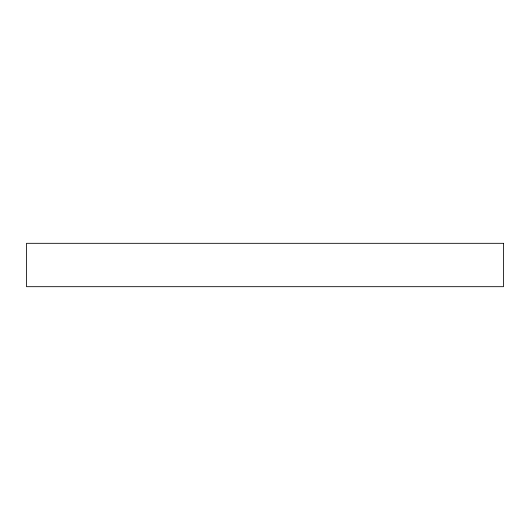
<?xml version="1.0" encoding="UTF-8"?>
<svg xmlns="http://www.w3.org/2000/svg" width="530" height="530" viewBox="0 0 530 530"><rect width="100%" height="100%" fill="white"/><g stroke="black" fill="none" stroke-linecap="round" stroke-linejoin="round"><path stroke-width="0.79" d="M503.5 243.316L26.5 243.316L26.5 286.684L503.5 286.684L503.5 243.316"/></g></svg>
